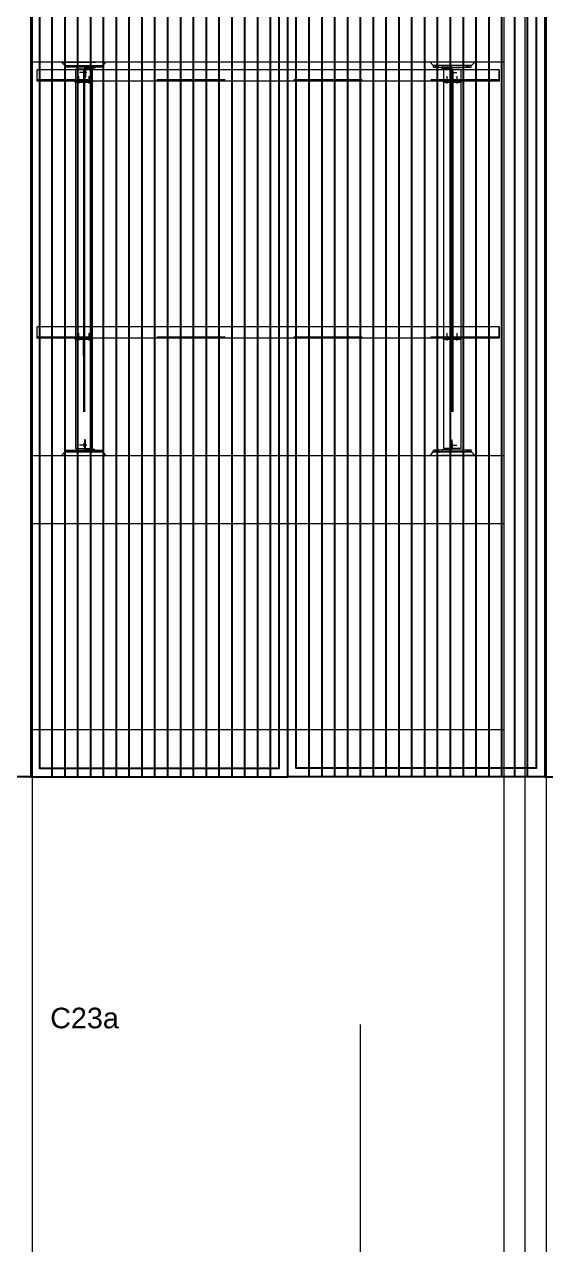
# Model space of a CAD drawing. Header units: millimetres. Extents: x 652937 to 1670132, y 1473552 to 2851037.
# Drawn here: x 663523.76 to 663526.81, y 1524556.78 to 1524563.9 of the extents above; entities that cross this region are included whole.
import ezdxf

# ---------------------------------------------------------------- set-up
doc = ezdxf.new("R2010")
doc.units = ezdxf.units.MM
for name, pattern in [('Grid Line', [22.225, 12.7, -3.175, 3.175, -3.175]), ('XKITLINE00', [0]), ('XKITLINE02', [4, 2, -2])]:
    doc.linetypes.add(name, pattern=pattern)
doc.layers.add('000 - 0_HIDE_OBJ_FRAMING_DEF_SUB', color=7, linetype='Continuous', plot=False)
for name, color, linetype, lineweight in [('A-230-M_FLOOR', 7, 'Continuous', 25), ('A-GENM', 7, 'Continuous', 9), ('Bolt', 7, 'Continuous', 0), ('Part', 7, 'Continuous', 0), ('Z-030-M_GRID', 7, 'Continuous', 9)]:
    doc.layers.add(name, color=color, linetype=linetype, lineweight=lineweight)
doc.layers.add('CVA044__', color=7, linetype='Continuous')
doc.styles.add('Arial', font='arial.ttf')

# ---------------------------------------------------------------- blocks, each defined once
blk = doc.blocks.new('GM_Louver Grill Vertical Z1 - Z Profile-17842814-ENT 3 ELE-2 Sheet')
at = {"layer": '000 - 0_HIDE_OBJ_FRAMING_DEF_SUB', "color": 7}
blk.add_line((-185546.9, 105925), (-185546.9, 114870), dxfattribs=at)
blk = doc.blocks.new('E2')
at = {"layer": '000 - 0_HIDE_OBJ_FRAMING_DEF_SUB', "color": 7}
for points in [[(1661279.1, 114870), (1662779.1, 114870), (1662779.1, 105925), (1661279.1, 105925)], [(1664279.1, 114870), (1662779.1, 114870), (1662779.1, 105925), (1664279.1, 105925)], [(1664279.1, 114870), (1665779.1, 114870), (1665779.1, 105925), (1664279.1, 105925)], [(1667279.1, 114870), (1665779.1, 114870), (1665779.1, 105925), (1667279.1, 105925)], [(1664229.1, 114820), (1662829.1, 114820), (1662829.1, 105975), (1664229.1, 105975)], [(1664329.1, 114820), (1665729.1, 114820), (1665729.1, 105975), (1664329.1, 105975)]]:
    blk.add_lwpolyline(points, close=True, dxfattribs=at)
at = {"layer": 'A-GENM', "color": 7}
for p in [(1848451, 0), (1848526, 0), (1848601, 0), (1848676, 0), (1848751, 0), (1848826, 0), (1848901, 0), (1848976, 0), (1849051, 0), (1849126, 0), (1849201, 0), (1849276, 0), (1849351, 0), (1849426, 0), (1849501, 0), (1849576, 0), (1849651, 0), (1849726, 0), (1849951, 0), (1850026, 0), (1850101, 0), (1850176, 0), (1850251, 0), (1850326, 0), (1850401, 0), (1850476, 0), (1850551, 0), (1850626, 0), (1850701, 0), (1850776, 0), (1850851, 0), (1850926, 0), (1851001, 0), (1851076, 0), (1851151, 0), (1851226, 0)]:
    blk.add_blockref('GM_Louver Grill Vertical Z1 - Z Profile-17842814-ENT 3 ELE-2 Sheet', p, dxfattribs=at)
blk = doc.blocks.new('*A3459102')
at = {"layer": 'Part', "color": 7, "linetype": 'XKITLINE00', "lineweight": 0}
for p, q in [((616.947211, 135.830227), (616.947209, 135.830227)), ((616.947209, 135.830227), (619.147209, 135.830227)), ((616.947209, 135.730227), (616.947209, 135.830227)), ((616.947211, 135.730227), (616.947209, 135.730227)), ((616.947209, 135.730227), (619.147209, 135.730227)), ((619.147211, 135.830227), (619.147209, 135.830227)), ((619.147209, 135.730227), (619.147209, 135.830227)), ((619.147211, 135.730227), (619.147209, 135.730227))]:
    blk.add_line(p, q, dxfattribs=at)
at = {"layer": 'Part', "color": 7, "linetype": 'XKITLINE02', "lineweight": 0}
for p, q in [((616.947211, 135.830227), (616.947211, 135.730227)), ((619.147209, 135.830227), (619.147211, 135.830227)), ((619.147209, 135.730227), (619.147211, 135.730227)), ((619.147211, 135.830227), (619.147211, 135.730227))]:
    blk.add_line(p, q, dxfattribs=at)
blk = doc.blocks.new('*A3460103')
at = {"layer": 'Part', "color": 7, "linetype": 'XKITLINE02', "lineweight": 0}
for p, q in [((618.12721, 136.430227), (618.077209, 136.430227)), ((618.077209, 136.430227), (618.077209, 135.930227)), ((618.127209, 135.930227), (618.127209, 136.430227)), ((618.077209, 135.830227), (618.67721, 135.830227)), ((618.67721, 135.830227), (618.67721, 135.880227))]:
    blk.add_line(p, q, dxfattribs=at)
at = {"layer": 'Part', "color": 7, "linetype": 'XKITLINE00', "lineweight": 0}
for p, q in [((618.077209, 135.930227), (618.077209, 135.830227)), ((618.127209, 135.930227), (618.127209, 135.880227)), ((618.677209, 135.880227), (618.127209, 135.880227)), ((618.677209, 135.830227), (618.677209, 135.880227))]:
    blk.add_line(p, q, dxfattribs=at)
blk = doc.blocks.new('*A3462105')
at = {"layer": 'Bolt', "color": 7, "linetype": 'XKITLINE02', "lineweight": 0}
for p, q in [((618.20641, 136.130227), (617.77721, 136.130227)), ((618.07721, 136.200227), (618.01721, 136.200227)), ((618.07721, 136.060227), (618.01721, 136.060227)), ((618.12721, 136.300227), (618.07721, 136.300227)), ((618.12721, 135.960227), (618.07721, 135.960227))]:
    blk.add_line(p, q, dxfattribs=at)
blk = doc.blocks.new('*A3463106')
at = {"layer": 'Bolt'}
for points in [[(617.217, 135.83), (617.217, 135.73), (617.077, 135.73), (617.077, 135.83)], [(619.017, 135.83), (619.017, 135.73), (618.877, 135.73), (618.877, 135.83)]]:
    blk.add_hatch(color=7, dxfattribs=at).paths.add_polyline_path(points, flags=17)
at = {"layer": 'Bolt', "color": 7, "linetype": 'XKITLINE00', "lineweight": 0}
for p, q in [((617.077, 135.83), (617.077, 135.73)), ((617.147, 135.83), (617.147, 135.73)), ((617.217, 135.83), (617.217, 135.73)), ((618.877, 135.83), (618.877, 135.73)), ((618.947, 135.83), (618.947, 135.73)), ((619.017, 135.83), (619.017, 135.73))]:
    blk.add_line(p, q, dxfattribs=at)
blk = doc.blocks.new('*A3534110')
at = {"layer": 'Part', "color": 7, "linetype": 'XKITLINE00', "lineweight": 0}
for p, q in [((616.947209, 162.330227), (616.947209, 162.430227)), ((616.947209, 162.430227), (619.147209, 162.430227)), ((619.147209, 162.330227), (619.147209, 162.430227)), ((619.147209, 162.430227), (619.147211, 162.430227)), ((619.147209, 162.330227), (616.947209, 162.330227)), ((619.147211, 162.330227), (619.147209, 162.330227))]:
    blk.add_line(p, q, dxfattribs=at)
at = {"layer": 'Part', "color": 7, "linetype": 'XKITLINE02', "lineweight": 0}
for p, q in [((616.947211, 162.330227), (616.947211, 162.430227)), ((619.147209, 162.430227), (619.147211, 162.430227)), ((619.147211, 162.330227), (619.147211, 162.430227)), ((619.147209, 162.330227), (619.147211, 162.330227))]:
    blk.add_line(p, q, dxfattribs=at)
blk = doc.blocks.new('*A3535111')
at = {"layer": 'Part', "color": 7, "linetype": 'XKITLINE00', "lineweight": 0}
for p, q in [((618.077209, 162.330227), (618.077209, 162.230227)), ((618.677209, 162.280227), (618.127209, 162.280227)), ((618.127209, 162.280227), (618.127209, 162.230227)), ((618.677209, 162.280227), (618.677209, 162.330227))]:
    blk.add_line(p, q, dxfattribs=at)
at = {"layer": 'Part', "color": 7, "linetype": 'XKITLINE02', "lineweight": 0}
for p, q in [((618.077209, 162.330227), (618.67721, 162.330227)), ((618.07721, 161.730227), (618.077209, 162.230227)), ((618.077209, 161.730227), (618.12721, 161.730227)), ((618.127209, 162.230227), (618.12721, 161.730227)), ((618.67721, 162.330227), (618.67721, 162.280227))]:
    blk.add_line(p, q, dxfattribs=at)
blk = doc.blocks.new('*A3536112')
at = {"layer": 'Part', "color": 7, "linetype": 'XKITLINE00', "lineweight": 0}
for p, q in [((616.747209, 162.630227), (616.947209, 162.430227)), ((616.947209, 162.430227), (619.177211, 162.430227)), ((619.177209, 162.430227), (619.347209, 162.630227))]:
    blk.add_line(p, q, dxfattribs=at)
at = {"layer": 'Part', "color": 7, "linetype": 'XKITLINE02', "lineweight": 0}
for p, q in [((616.747209, 162.630227), (619.347211, 162.630227)), ((616.947211, 162.430227), (616.747211, 162.630227)), ((619.177211, 162.430227), (619.347211, 162.630227))]:
    blk.add_line(p, q, dxfattribs=at)
blk = doc.blocks.new('*A3537113')
at = {"layer": 'Bolt', "color": 7, "linetype": 'XKITLINE02', "lineweight": 0}
for p, q in [((618.20641, 162.030227), (617.77721, 162.030227)), ((618.07721, 162.100227), (618.01721, 162.100227)), ((618.07721, 161.960227), (618.01721, 161.960227)), ((618.12721, 162.200227), (618.07721, 162.200227)), ((618.12721, 161.860227), (618.07721, 161.860227))]:
    blk.add_line(p, q, dxfattribs=at)
blk = doc.blocks.new('*A3538114')
at = {"layer": 'Bolt'}
for points in [[(617.217, 162.43), (617.217, 162.33), (617.077, 162.33), (617.077, 162.43)], [(619.017, 162.43), (619.017, 162.33), (618.877, 162.33), (618.877, 162.43)]]:
    blk.add_hatch(color=7, dxfattribs=at).paths.add_polyline_path(points, flags=17)
at = {"layer": 'Bolt', "color": 7, "linetype": 'XKITLINE00', "lineweight": 0}
for p, q in [((617.077, 162.33), (617.077, 162.43)), ((617.147, 162.33), (617.147, 162.43)), ((617.217, 162.33), (617.217, 162.43)), ((618.877, 162.33), (618.877, 162.43)), ((618.947, 162.33), (618.947, 162.43)), ((619.017, 162.33), (619.017, 162.43))]:
    blk.add_line(p, q, dxfattribs=at)
blk = doc.blocks.new('*A3461104')
at = {"layer": 'Part', "color": 7, "linetype": 'XKITLINE00', "lineweight": 0}
for p, q in [((616.747209, 135.530227), (616.947209, 135.730227)), ((616.947209, 135.730227), (616.947211, 135.730227)), ((619.177211, 135.730227), (616.947209, 135.730227)), ((619.347209, 135.530227), (619.177209, 135.730227))]:
    blk.add_line(p, q, dxfattribs=at)
at = {"layer": 'Part', "color": 7, "linetype": 'XKITLINE02', "lineweight": 0}
for p, q in [((616.747209, 135.530227), (619.347211, 135.530227)), ((616.747211, 135.530227), (616.947211, 135.730227)), ((619.347211, 135.530227), (619.177211, 135.730227))]:
    blk.add_line(p, q, dxfattribs=at)
blk = doc.blocks.new('*A31294201')
at = {"layer": 'Part', "color": 7, "linetype": 'XKITLINE00', "lineweight": 0}
for p, q in [((256.092247, 37.222868), (242.602427, 37.222868)), ((242.602427, 36.897868), (242.602427, 37.222868)), ((256.09225, 37.222868), (256.092247, 37.222868)), ((256.092247, 37.222868), (256.092247, 36.897868)), ((256.092247, 36.897868), (242.602427, 36.897868)), ((256.092247, 36.897868), (256.092282, 36.897868))]:
    blk.add_line(p, q, dxfattribs=at)
at = {"layer": 'Part', "color": 7, "linetype": 'XKITLINE02', "lineweight": 0}
for p, q in [((242.602429, 36.927868), (242.602429, 37.222868)), ((242.602459, 36.927868), (242.602459, 37.222868)), ((242.602461, 36.897868), (242.602461, 37.222868)), ((256.092282, 37.222868), (256.092247, 37.222868)), ((256.09225, 36.927868), (256.09225, 37.222868)), ((256.092282, 37.222868), (256.09228, 37.222868)), ((256.09228, 37.222868), (256.09228, 36.927868)), ((256.092282, 36.897868), (256.092282, 37.222868)), ((256.09228, 36.927868), (242.602429, 36.927868)), ((256.092282, 36.897868), (256.092247, 36.897868)), ((256.09228, 36.927868), (256.09225, 36.927868))]:
    blk.add_line(p, q, dxfattribs=at)
blk = doc.blocks.new('*A31304202')
at = {"layer": 'Part', "color": 7, "linetype": 'XKITLINE00', "lineweight": 0}
for p, q in [((256.092247, 44.722868), (242.602427, 44.722868)), ((242.602427, 44.397868), (242.602427, 44.722868)), ((256.09225, 44.722868), (256.092247, 44.722868)), ((256.092247, 44.722868), (256.092247, 44.397868)), ((256.092247, 44.397868), (242.602427, 44.397868)), ((256.092247, 44.397868), (256.092282, 44.397868))]:
    blk.add_line(p, q, dxfattribs=at)
at = {"layer": 'Part', "color": 7, "linetype": 'XKITLINE02', "lineweight": 0}
for p, q in [((242.602429, 44.427868), (242.602429, 44.722868)), ((242.602459, 44.427868), (242.602459, 44.722868)), ((242.602461, 44.397868), (242.602461, 44.722868)), ((256.092282, 44.722868), (256.092247, 44.722868)), ((256.09225, 44.427868), (256.09225, 44.722868)), ((256.092282, 44.722868), (256.09228, 44.722868)), ((256.09228, 44.722868), (256.09228, 44.427868)), ((256.092282, 44.397868), (256.092282, 44.722868)), ((256.09228, 44.427868), (242.602429, 44.427868)), ((256.092282, 44.397868), (256.092247, 44.397868)), ((256.09228, 44.427868), (256.09225, 44.427868))]:
    blk.add_line(p, q, dxfattribs=at)
blk = doc.blocks.new('*A32894361')
at = {"layer": 'Part', "color": 7, "linetype": 'XKITLINE02', "lineweight": 0}
for p, q in [((244.217311, 36.897868), (243.71731, 36.897868)), ((243.71731, 36.897868), (243.71731, 36.867868)), ((244.21731, 36.897868), (244.217311, 36.897868)), ((244.21731, 36.897868), (244.21731, 36.867868))]:
    blk.add_line(p, q, dxfattribs=at)
at = {"layer": 'Part', "color": 7, "linetype": 'XKITLINE00', "lineweight": 0}
for p, q in [((243.71731, 36.867868), (243.717311, 36.867868)), ((243.717311, 36.867868), (243.717311, 36.897868)), ((243.717311, 36.867868), (244.217311, 36.867868)), ((244.21731, 36.867868), (244.217311, 36.867868)), ((244.217311, 36.867868), (244.217311, 36.897868))]:
    blk.add_line(p, q, dxfattribs=at)
blk = doc.blocks.new('*A32904362')
at = {"layer": 'Part', "color": 7, "linetype": 'XKITLINE00', "lineweight": 0}
for p, q in [((243.952311, 36.867868), (243.95231, 36.867868)), ((243.95231, 36.367868), (243.952311, 36.867868)), ((243.952311, 36.867868), (243.982311, 36.867868)), ((243.952311, 36.717868), (243.982311, 36.717868)), ((243.98231, 36.367868), (243.982311, 36.867868)), ((243.95231, 36.367868), (243.98231, 36.367868))]:
    blk.add_line(p, q, dxfattribs=at)
at = {"layer": 'Part', "color": 7, "linetype": 'XKITLINE02', "lineweight": 0}
for p, q in [((243.95231, 36.867868), (243.95231, 36.367868)), ((243.952311, 36.867868), (243.95231, 36.867868)), ((243.98231, 36.367868), (243.98231, 36.867868))]:
    blk.add_line(p, q, dxfattribs=at)
blk = doc.blocks.new('*A32914363')
at = {"layer": 'Bolt'}
for points in [[(243.782, 36.898), (243.782, 36.928), (243.852, 36.928), (243.852, 36.898)], [(243.782, 36.868), (243.782, 36.898), (243.852, 36.898), (243.852, 36.868)], [(244.082, 36.898), (244.082, 36.928), (244.152, 36.928), (244.152, 36.898)], [(244.082, 36.868), (244.082, 36.898), (244.152, 36.898), (244.152, 36.868)]]:
    blk.add_hatch(color=7, dxfattribs=at).paths.add_polyline_path(points, flags=17)
at = {"layer": 'Bolt', "color": 7, "linetype": 'XKITLINE00', "lineweight": 0}
for p, q in [((243.817, 36.828), (243.817, 37.043)), ((244.117, 36.828), (244.117, 37.043)), ((243.782, 36.898), (243.782, 36.928)), ((243.782, 36.868), (243.782, 36.898)), ((243.852, 36.898), (243.852, 36.928)), ((243.852, 36.868), (243.852, 36.898)), ((244.082, 36.898), (244.082, 36.928)), ((244.082, 36.868), (244.082, 36.898)), ((244.152, 36.898), (244.152, 36.928)), ((244.152, 36.868), (244.152, 36.898))]:
    blk.add_line(p, q, dxfattribs=at)
blk = doc.blocks.new('*A32924364')
at = {"layer": 'Part', "color": 7, "linetype": 'XKITLINE00', "lineweight": 0}
for p, q in [((254.467298, 36.867868), (254.467298, 36.897868)), ((254.467298, 36.867868), (254.467298, 36.867868)), ((254.467298, 36.867868), (254.967298, 36.867868)), ((254.967298, 36.867868), (254.967298, 36.897868)), ((254.967298, 36.867868), (254.967298, 36.867868))]:
    blk.add_line(p, q, dxfattribs=at)
at = {"layer": 'Part', "color": 7, "linetype": 'XKITLINE02', "lineweight": 0}
for p, q in [((254.967298, 36.897868), (254.467298, 36.897868)), ((254.467298, 36.897868), (254.467298, 36.867868)), ((254.967298, 36.897868), (254.967298, 36.897868)), ((254.967298, 36.897868), (254.967298, 36.867868))]:
    blk.add_line(p, q, dxfattribs=at)
blk = doc.blocks.new('*A32934365')
at = {"layer": 'Part', "color": 7, "linetype": 'XKITLINE00', "lineweight": 0}
for p, q in [((254.702298, 36.867868), (254.702298, 36.867868)), ((254.702298, 36.367868), (254.702298, 36.867868)), ((254.702298, 36.867868), (254.732298, 36.867868)), ((254.702298, 36.717868), (254.732298, 36.717868)), ((254.732298, 36.367868), (254.732298, 36.867868)), ((254.702298, 36.367868), (254.732298, 36.367868))]:
    blk.add_line(p, q, dxfattribs=at)
at = {"layer": 'Part', "color": 7, "linetype": 'XKITLINE02', "lineweight": 0}
for p, q in [((254.702298, 36.867868), (254.702298, 36.367868)), ((254.702298, 36.867868), (254.702298, 36.867868)), ((254.732298, 36.367868), (254.732298, 36.867868))]:
    blk.add_line(p, q, dxfattribs=at)
blk = doc.blocks.new('*A32944366')
at = {"layer": 'Bolt'}
for points in [[(254.532, 36.898), (254.532, 36.928), (254.602, 36.928), (254.602, 36.898)], [(254.532, 36.868), (254.532, 36.898), (254.602, 36.898), (254.602, 36.868)], [(254.832, 36.898), (254.832, 36.928), (254.902, 36.928), (254.902, 36.898)], [(254.832, 36.868), (254.832, 36.898), (254.902, 36.898), (254.902, 36.868)]]:
    blk.add_hatch(color=7, dxfattribs=at).paths.add_polyline_path(points, flags=17)
at = {"layer": 'Bolt', "color": 7, "linetype": 'XKITLINE00', "lineweight": 0}
for p, q in [((254.567, 36.828), (254.567, 37.043)), ((254.867, 36.828), (254.867, 37.043)), ((254.532, 36.898), (254.532, 36.928)), ((254.532, 36.868), (254.532, 36.898)), ((254.602, 36.898), (254.602, 36.928)), ((254.602, 36.868), (254.602, 36.898)), ((254.832, 36.898), (254.832, 36.928)), ((254.832, 36.868), (254.832, 36.898)), ((254.902, 36.898), (254.902, 36.928)), ((254.902, 36.868), (254.902, 36.898))]:
    blk.add_line(p, q, dxfattribs=at)
blk = doc.blocks.new('*A32954367')
at = {"layer": 'Part', "color": 7, "linetype": 'XKITLINE02', "lineweight": 0}
for p, q in [((244.217311, 44.397868), (243.71731, 44.397868)), ((243.71731, 44.397868), (243.71731, 44.367868)), ((244.21731, 44.397868), (244.217311, 44.397868)), ((244.21731, 44.397868), (244.21731, 44.367868))]:
    blk.add_line(p, q, dxfattribs=at)
at = {"layer": 'Part', "color": 7, "linetype": 'XKITLINE00', "lineweight": 0}
for p, q in [((243.71731, 44.367868), (243.717311, 44.367868)), ((243.717311, 44.367868), (243.717311, 44.397868)), ((243.717311, 44.367868), (244.217311, 44.367868)), ((244.21731, 44.367868), (244.217311, 44.367868)), ((244.217311, 44.367868), (244.217311, 44.397868))]:
    blk.add_line(p, q, dxfattribs=at)
blk = doc.blocks.new('*A32974369')
at = {"layer": 'Bolt'}
for points in [[(243.782, 44.398), (243.782, 44.428), (243.852, 44.428), (243.852, 44.398)], [(243.782, 44.368), (243.782, 44.398), (243.852, 44.398), (243.852, 44.368)], [(244.082, 44.398), (244.082, 44.428), (244.152, 44.428), (244.152, 44.398)], [(244.082, 44.368), (244.082, 44.398), (244.152, 44.398), (244.152, 44.368)]]:
    blk.add_hatch(color=7, dxfattribs=at).paths.add_polyline_path(points, flags=17)
at = {"layer": 'Bolt', "color": 7, "linetype": 'XKITLINE00', "lineweight": 0}
for p, q in [((243.817, 44.328), (243.817, 44.543)), ((244.117, 44.328), (244.117, 44.543)), ((243.782, 44.398), (243.782, 44.428)), ((243.782, 44.368), (243.782, 44.398)), ((243.852, 44.398), (243.852, 44.428)), ((243.852, 44.368), (243.852, 44.398)), ((244.082, 44.398), (244.082, 44.428)), ((244.082, 44.368), (244.082, 44.398)), ((244.152, 44.398), (244.152, 44.428)), ((244.152, 44.368), (244.152, 44.398))]:
    blk.add_line(p, q, dxfattribs=at)
blk = doc.blocks.new('*A32984370')
at = {"layer": 'Part', "color": 7, "linetype": 'XKITLINE00', "lineweight": 0}
for p, q in [((254.467298, 44.367868), (254.467298, 44.397868)), ((254.467298, 44.367868), (254.467298, 44.367868)), ((254.467298, 44.367868), (254.967298, 44.367868)), ((254.967298, 44.367868), (254.967298, 44.397868)), ((254.967298, 44.367868), (254.967298, 44.367868))]:
    blk.add_line(p, q, dxfattribs=at)
at = {"layer": 'Part', "color": 7, "linetype": 'XKITLINE02', "lineweight": 0}
for p, q in [((254.967298, 44.397868), (254.467298, 44.397868)), ((254.467298, 44.397868), (254.467298, 44.367868)), ((254.967298, 44.397868), (254.967298, 44.397868)), ((254.967298, 44.397868), (254.967298, 44.367868))]:
    blk.add_line(p, q, dxfattribs=at)
blk = doc.blocks.new('*A33004372')
at = {"layer": 'Bolt'}
for points in [[(254.532, 44.398), (254.532, 44.428), (254.602, 44.428), (254.602, 44.398)], [(254.532, 44.368), (254.532, 44.398), (254.602, 44.398), (254.602, 44.368)], [(254.832, 44.398), (254.832, 44.428), (254.902, 44.428), (254.902, 44.398)], [(254.832, 44.368), (254.832, 44.398), (254.902, 44.398), (254.902, 44.368)]]:
    blk.add_hatch(color=7, dxfattribs=at).paths.add_polyline_path(points, flags=17)
at = {"layer": 'Bolt', "color": 7, "linetype": 'XKITLINE00', "lineweight": 0}
for p, q in [((254.567, 44.328), (254.567, 44.543)), ((254.867, 44.328), (254.867, 44.543)), ((254.532, 44.398), (254.532, 44.428)), ((254.532, 44.368), (254.532, 44.398)), ((254.602, 44.398), (254.602, 44.428)), ((254.602, 44.368), (254.602, 44.398)), ((254.832, 44.398), (254.832, 44.428)), ((254.832, 44.368), (254.832, 44.398)), ((254.902, 44.398), (254.902, 44.428)), ((254.902, 44.368), (254.902, 44.398))]:
    blk.add_line(p, q, dxfattribs=at)

msp = doc.modelspace()

# ---------------------------------------------------------------- linework, layer by layer
at = {"layer": 'A-230-M_FLOOR', "color": 7, "lineweight": 9}
for points in [[(663523.8116, 1524556.0381), (663523.8116, 1524568.0081), (663523.5616, 1524568.0081), (663523.5616, 1524556.0381)], [(663526.8116, 1524556.0381), (663526.8116, 1524568.0081), (663526.5616, 1524568.0081), (663526.5616, 1524556.0381)], [(663523.8116, 1524561.3881), (663526.5616, 1524561.3881)], [(663526.5616, 1524560.9881), (663523.8116, 1524560.9881)], [(663523.8116, 1524559.7881), (663526.5616, 1524559.7881)]]:
    msp.add_lwpolyline(points, dxfattribs=at)
at = {"layer": 'Part', "color": 7, "linetype": 'XKITLINE00', "lineweight": 0}
msp.add_line((663526.5616, 1524563.6831), (663523.8116, 1524563.6831), dxfattribs=at)
at = {"layer": 'Part', "color": 7, "linetype": 'XKITLINE02', "lineweight": 0}
for p, q in [((663524.1086, 1524563.6431), (663524.1086, 1524561.4281)), ((663524.1086, 1524563.6431), (663524.1086, 1524561.4281)), ((663524.1146, 1524563.6431), (663524.1146, 1524561.4281)), ((663524.1146, 1524563.6431), (663524.1146, 1524561.4281)), ((663524.1616, 1524563.6431), (663524.1616, 1524563.6431)), ((663524.1616, 1524563.6431), (663524.1616, 1524563.6431)), ((663526.2116, 1524563.6431), (663526.2116, 1524563.6431)), ((663526.2116, 1524563.6431), (663526.2116, 1524563.6431)), ((663526.2586, 1524563.6431), (663526.2586, 1524561.4281)), ((663526.2586, 1524563.6431), (663526.2586, 1524561.4281)), ((663526.2646, 1524563.6431), (663526.2646, 1524561.4281)), ((663526.2646, 1524563.6431), (663526.2646, 1524561.4281)), ((663524.1616, 1524561.4381), (663524.1616, 1524561.4381)), ((663524.1616, 1524561.4381), (663524.1616, 1524561.4381)), ((663526.2116, 1524561.4381), (663526.2116, 1524561.4381)), ((663526.2116, 1524561.4381), (663526.2116, 1524561.4381))]:
    msp.add_line(p, q, dxfattribs=at)
at = {"layer": 'Part', "color": 7, "linetype": 'XKITLINE00', "lineweight": 0}
for points in [[(663524.1616, 1524561.4281), (663524.1616, 1524563.6431), (663524.0616, 1524563.6431), (663524.0616, 1524561.4281)], [(663526.2116, 1524561.4281), (663526.2116, 1524563.6431), (663526.3116, 1524563.6431), (663526.3116, 1524561.4281)]]:
    msp.add_lwpolyline(points, close=True, dxfattribs=at)
at = {"layer": 'Z-030-M_GRID', "color": 7, "linetype": 'Grid Line', "ltscale": 0.5}
msp.add_line((663525.7266, 1524548.5416), (663525.7266, 1524570.3058), dxfattribs=at)
at = {"layer": 'Z-030-M_GRID', "color": 7, "linetype": 'Grid Line'}
msp.add_line((663526.6866, 1524555.077), (663526.6866, 1524569.5174), dxfattribs=at)

# ---------------------------------------------------------------- block references
at = {"color": 7, "xscale": 0.001, "yscale": 0.001, "zscale": 0.001}
msp.add_blockref('E2', (661861.0221, 1524453.5881), dxfattribs=at)
at = {"color": 7, "lineweight": 0}
for name, p, xscale, yscale, zscale in [('*A3536112', (663462.3054, 1524547.4201), 0.1, 0.1, 0.1), ('*A3536112', (663588.0678, 1524547.4201), -0.1, 0.1, 0.1), ('*A31304202', (663475.3177, 1524554.6936), 0.2, 0.2, 0.2), ('*A3534110', (663462.3069, 1524547.4201), 0.1, 0.1, 0.1), ('*A3538114', (663462.3069, 1524547.4201), 0.1, 0.1, 0.1), ('*A32974369', (663475.3177, 1524554.6936), 0.2, 0.2, 0.2), ('*A3537113', (663462.3069, 1524547.4201), 0.1, 0.1, 0.1), ('*A3535111', (663462.3069, 1524547.4201), 0.1, 0.1, 0.1), ('*A3534110', (663588.0663, 1524547.4201), -0.1, 0.1, 0.1), ('*A3538114', (663588.0663, 1524547.4201), -0.1, 0.1, 0.1), ('*A3535111', (663588.0663, 1524547.4201), -0.1, 0.1, 0.1), ('*A33004372', (663475.3177, 1524554.6936), 0.2, 0.2, 0.2), ('*A3537113', (663588.0663, 1524547.4201), -0.1, 0.1, 0.1), ('*A32954367', (663475.3177, 1524554.6936), 0.2, 0.2, 0.2), ('*A32984370', (663475.3177, 1524554.6936), 0.2, 0.2, 0.2), ('*A31294201', (663475.3177, 1524554.6936), 0.2, 0.2, 0.2), ('*A32914363', (663475.3177, 1524554.6936), 0.2, 0.2, 0.2), ('*A32944366', (663475.3177, 1524554.6936), 0.2, 0.2, 0.2), ('*A32894361', (663475.3177, 1524554.6936), 0.2, 0.2, 0.2), ('*A32904362', (663475.3177, 1524554.6936), 0.2, 0.2, 0.2), ('*A32924364', (663475.3177, 1524554.6936), 0.2, 0.2, 0.2), ('*A32934365', (663475.3177, 1524554.6936), 0.2, 0.2, 0.2), ('*A3462105', (663462.3069, 1524547.8351), 0.1, 0.1, 0.1), ('*A3460103', (663462.3069, 1524547.8351), 0.1, 0.1, 0.1), ('*A3460103', (663588.0663, 1524547.8351), -0.1, 0.1, 0.1), ('*A3462105', (663588.0663, 1524547.8351), -0.1, 0.1, 0.1), ('*A3461104', (663462.3054, 1524547.8351), 0.1, 0.1, 0.1), ('*A3459102', (663462.3069, 1524547.8351), 0.1, 0.1, 0.1), ('*A3463106', (663462.3069, 1524547.8351), 0.1, 0.1, 0.1), ('*A3461104', (663588.0678, 1524547.8351), -0.1, 0.1, 0.1), ('*A3459102', (663588.0663, 1524547.8351), -0.1, 0.1, 0.1), ('*A3463106', (663588.0663, 1524547.8351), -0.1, 0.1, 0.1)]:
    msp.add_blockref(name, p, dxfattribs=dict(at, xscale=xscale, yscale=yscale, zscale=zscale))

# ---------------------------------------------------------------- texts
at = {"layer": 'CVA044__', "color": 7, "style": 'Arial'}
msp.add_text('C23a', height=0.12, dxfattribs=at).set_placement((663523.9145, 1524558.0448))

doc.saveas('drawing.dxf')
